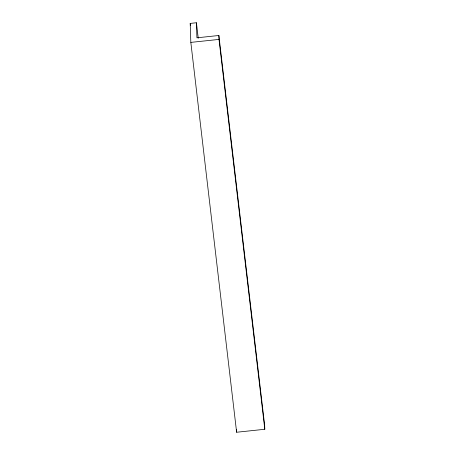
<?xml version="1.0" encoding="UTF-8"?>
<svg xmlns="http://www.w3.org/2000/svg" width="455" height="455" viewBox="0 0 455 455"><rect width="100%" height="100%" fill="white"/><g stroke="black" fill="none" stroke-linecap="round" stroke-linejoin="round"><path stroke-width="0.68" d="M196.423 22.75L196.918 37.81L218.872 35.49L264.668 425.351L264.799 429.275L236.623 432.25L190.827 42.389L190.201 23.41L196.423 22.75L198.249 38.26M190.827 42.389L219.003 39.414L218.872 35.49M219.003 39.414L264.799 429.275M190.201 23.41L190.452 25.52M236.532 429.44L236.623 432.25"/></g></svg>
